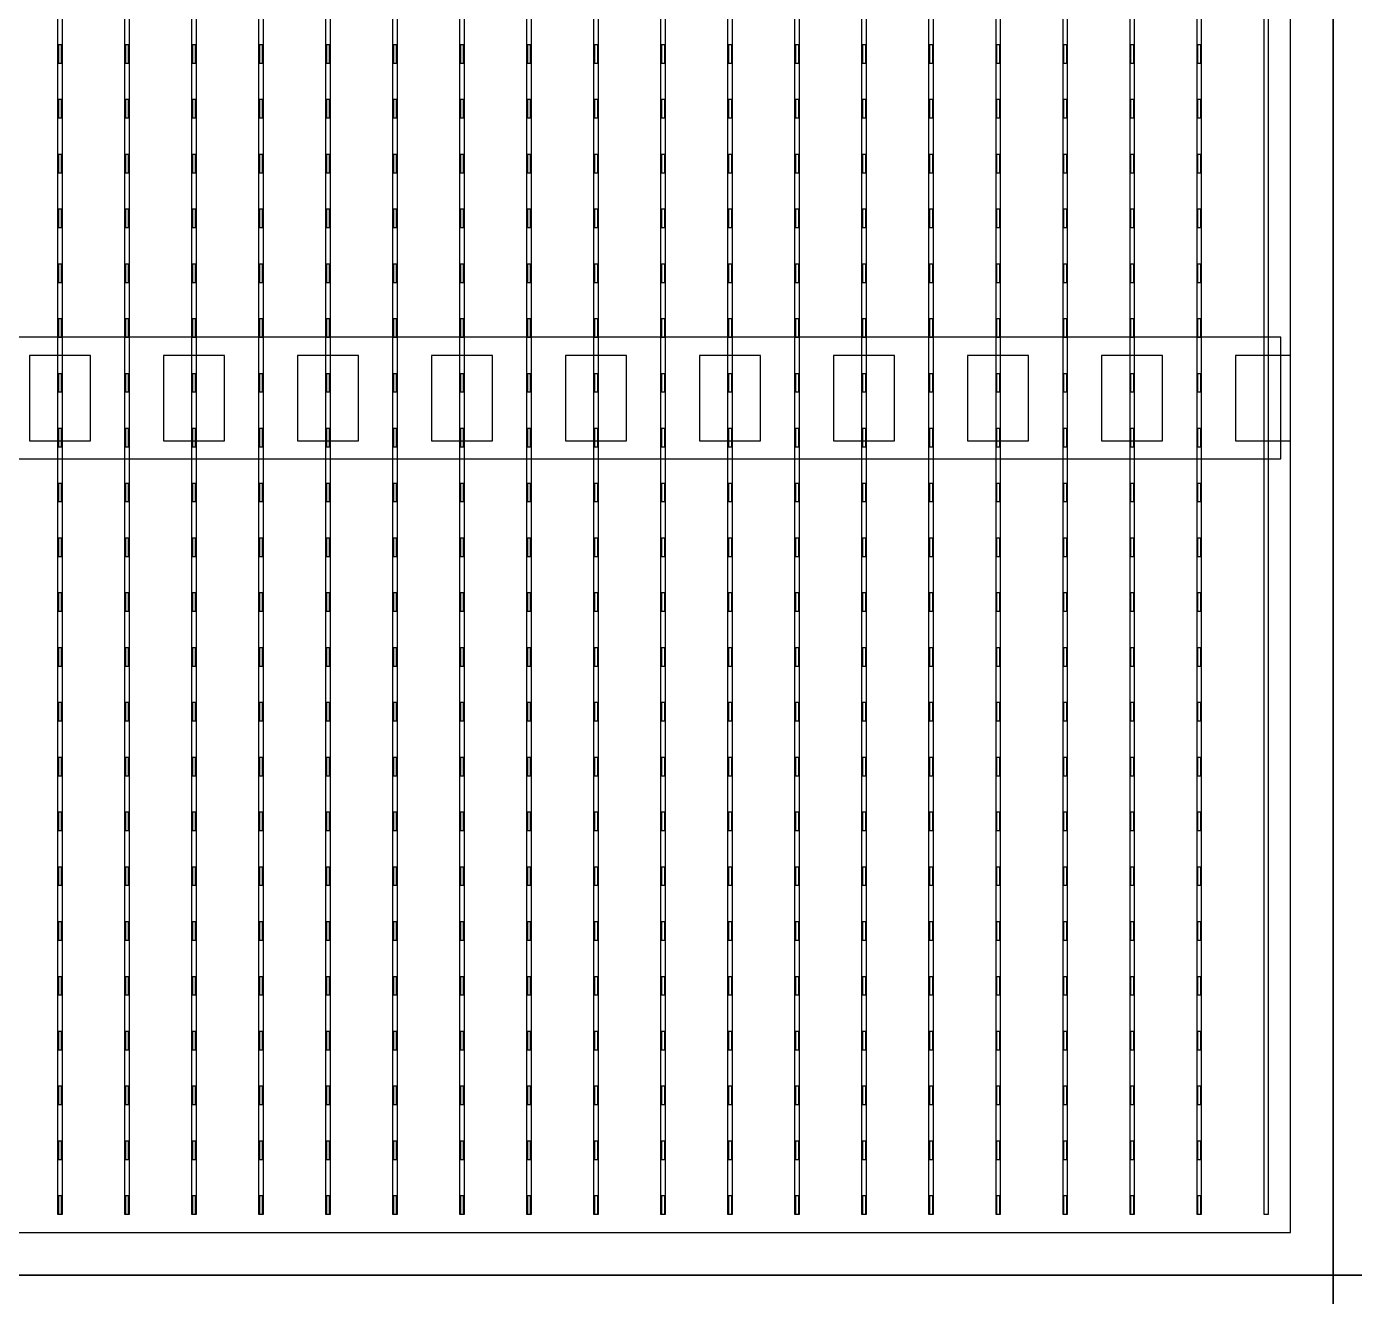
# Model space of a CAD drawing. Header units: millimetres. Extents: x -18 to 142, y -7 to 153.
# Drawn here: x 93.25 to 104.14, y 82.92 to 93.35 of the extents above; entities that cross this region are included whole.
import ezdxf

# ---------------------------------------------------------------- set-up
doc = ezdxf.new("R2010")
doc.units = ezdxf.units.MM
for name, color, linetype in [('BUSBARS', 3, 'Continuous'), ('CELLS', 5, 'Continuous'), ('CONTACT_PADS', 2, 'Continuous'), ('DICING', 4, 'Continuous'), ('FINGERS', 1, 'Continuous'), ('INSULATION', 2, 'Continuous')]:
    doc.layers.add(name, color=color, linetype=linetype)

msp = doc.modelspace()

# ---------------------------------------------------------------- linework, layer by layer
at = {"layer": 'BUSBARS'}
msp.add_lwpolyline([(103.54, 89.8), (103.54, 90.8), (83.5, 90.8), (83.5, 89.8), (103.54, 89.8)], close=True, dxfattribs=at)
at = {"layer": 'CELLS'}
for points in [[(103.97, 83.1), (103.97, 104), (83.07, 104), (83.07, 83.1), (103.97, 83.1)], [(124.87, 83.1), (124.87, 104), (103.97, 104), (103.97, 83.1), (124.87, 83.1)], [(103.97, 62.2), (103.97, 83.1), (83.07, 83.1), (83.07, 62.2), (103.97, 62.2)], [(124.87, 62.2), (124.87, 83.1), (103.97, 83.1), (103.97, 62.2), (124.87, 62.2)]]:
    msp.add_lwpolyline(points, close=True, dxfattribs=at)
at = {"layer": 'CONTACT_PADS'}
for points in [[(93.533, 93.05), (93.533, 93.2), (93.508, 93.2), (93.508, 93.05), (93.533, 93.05)], [(94.083, 93.05), (94.083, 93.2), (94.058, 93.2), (94.058, 93.05), (94.083, 93.05)], [(94.633, 93.05), (94.633, 93.2), (94.608, 93.2), (94.608, 93.05), (94.633, 93.05)], [(95.183, 93.05), (95.183, 93.2), (95.158, 93.2), (95.158, 93.05), (95.183, 93.05)], [(95.733, 93.05), (95.733, 93.2), (95.708, 93.2), (95.708, 93.05), (95.733, 93.05)], [(96.283, 93.05), (96.283, 93.2), (96.258, 93.2), (96.258, 93.05), (96.283, 93.05)], [(96.833, 93.05), (96.833, 93.2), (96.808, 93.2), (96.808, 93.05), (96.833, 93.05)], [(97.383, 93.05), (97.383, 93.2), (97.358, 93.2), (97.358, 93.05), (97.383, 93.05)], [(97.933, 93.05), (97.933, 93.2), (97.908, 93.2), (97.908, 93.05), (97.933, 93.05)], [(98.483, 93.05), (98.483, 93.2), (98.458, 93.2), (98.458, 93.05), (98.483, 93.05)], [(99.033, 93.05), (99.033, 93.2), (99.008, 93.2), (99.008, 93.05), (99.033, 93.05)], [(99.583, 93.05), (99.583, 93.2), (99.558, 93.2), (99.558, 93.05), (99.583, 93.05)], [(100.133, 93.05), (100.133, 93.2), (100.108, 93.2), (100.108, 93.05), (100.133, 93.05)], [(100.683, 93.05), (100.683, 93.2), (100.658, 93.2), (100.658, 93.05), (100.683, 93.05)], [(101.233, 93.05), (101.233, 93.2), (101.208, 93.2), (101.208, 93.05), (101.233, 93.05)], [(101.783, 93.05), (101.783, 93.2), (101.758, 93.2), (101.758, 93.05), (101.783, 93.05)], [(102.333, 93.05), (102.333, 93.2), (102.308, 93.2), (102.308, 93.05), (102.333, 93.05)], [(102.883, 93.05), (102.883, 93.2), (102.858, 93.2), (102.858, 93.05), (102.883, 93.05)], [(93.533, 92.6), (93.533, 92.75), (93.508, 92.75), (93.508, 92.6), (93.533, 92.6)], [(94.083, 92.6), (94.083, 92.75), (94.058, 92.75), (94.058, 92.6), (94.083, 92.6)], [(94.633, 92.6), (94.633, 92.75), (94.608, 92.75), (94.608, 92.6), (94.633, 92.6)], [(95.183, 92.6), (95.183, 92.75), (95.158, 92.75), (95.158, 92.6), (95.183, 92.6)], [(95.733, 92.6), (95.733, 92.75), (95.708, 92.75), (95.708, 92.6), (95.733, 92.6)], [(96.283, 92.6), (96.283, 92.75), (96.258, 92.75), (96.258, 92.6), (96.283, 92.6)], [(96.833, 92.6), (96.833, 92.75), (96.808, 92.75), (96.808, 92.6), (96.833, 92.6)], [(97.383, 92.6), (97.383, 92.75), (97.358, 92.75), (97.358, 92.6), (97.383, 92.6)], [(97.933, 92.6), (97.933, 92.75), (97.908, 92.75), (97.908, 92.6), (97.933, 92.6)], [(98.483, 92.6), (98.483, 92.75), (98.458, 92.75), (98.458, 92.6), (98.483, 92.6)], [(99.033, 92.6), (99.033, 92.75), (99.008, 92.75), (99.008, 92.6), (99.033, 92.6)], [(99.583, 92.6), (99.583, 92.75), (99.558, 92.75), (99.558, 92.6), (99.583, 92.6)], [(100.133, 92.6), (100.133, 92.75), (100.108, 92.75), (100.108, 92.6), (100.133, 92.6)], [(100.683, 92.6), (100.683, 92.75), (100.658, 92.75), (100.658, 92.6), (100.683, 92.6)], [(101.233, 92.6), (101.233, 92.75), (101.208, 92.75), (101.208, 92.6), (101.233, 92.6)], [(101.783, 92.6), (101.783, 92.75), (101.758, 92.75), (101.758, 92.6), (101.783, 92.6)], [(102.333, 92.6), (102.333, 92.75), (102.308, 92.75), (102.308, 92.6), (102.333, 92.6)], [(102.883, 92.6), (102.883, 92.75), (102.858, 92.75), (102.858, 92.6), (102.883, 92.6)], [(93.533, 92.15), (93.533, 92.3), (93.508, 92.3), (93.508, 92.15), (93.533, 92.15)], [(94.083, 92.15), (94.083, 92.3), (94.058, 92.3), (94.058, 92.15), (94.083, 92.15)], [(94.633, 92.15), (94.633, 92.3), (94.608, 92.3), (94.608, 92.15), (94.633, 92.15)], [(95.183, 92.15), (95.183, 92.3), (95.158, 92.3), (95.158, 92.15), (95.183, 92.15)], [(95.733, 92.15), (95.733, 92.3), (95.708, 92.3), (95.708, 92.15), (95.733, 92.15)], [(96.283, 92.15), (96.283, 92.3), (96.258, 92.3), (96.258, 92.15), (96.283, 92.15)], [(96.833, 92.15), (96.833, 92.3), (96.808, 92.3), (96.808, 92.15), (96.833, 92.15)], [(97.383, 92.15), (97.383, 92.3), (97.358, 92.3), (97.358, 92.15), (97.383, 92.15)], [(97.933, 92.15), (97.933, 92.3), (97.908, 92.3), (97.908, 92.15), (97.933, 92.15)], [(98.483, 92.15), (98.483, 92.3), (98.458, 92.3), (98.458, 92.15), (98.483, 92.15)], [(99.033, 92.15), (99.033, 92.3), (99.008, 92.3), (99.008, 92.15), (99.033, 92.15)], [(99.583, 92.15), (99.583, 92.3), (99.558, 92.3), (99.558, 92.15), (99.583, 92.15)], [(100.133, 92.15), (100.133, 92.3), (100.108, 92.3), (100.108, 92.15), (100.133, 92.15)], [(100.683, 92.15), (100.683, 92.3), (100.658, 92.3), (100.658, 92.15), (100.683, 92.15)], [(101.233, 92.15), (101.233, 92.3), (101.208, 92.3), (101.208, 92.15), (101.233, 92.15)], [(101.783, 92.15), (101.783, 92.3), (101.758, 92.3), (101.758, 92.15), (101.783, 92.15)], [(102.333, 92.15), (102.333, 92.3), (102.308, 92.3), (102.308, 92.15), (102.333, 92.15)], [(102.883, 92.15), (102.883, 92.3), (102.858, 92.3), (102.858, 92.15), (102.883, 92.15)], [(93.533, 91.7), (93.533, 91.85), (93.508, 91.85), (93.508, 91.7), (93.533, 91.7)], [(94.083, 91.7), (94.083, 91.85), (94.058, 91.85), (94.058, 91.7), (94.083, 91.7)], [(94.633, 91.7), (94.633, 91.85), (94.608, 91.85), (94.608, 91.7), (94.633, 91.7)], [(95.183, 91.7), (95.183, 91.85), (95.158, 91.85), (95.158, 91.7), (95.183, 91.7)], [(95.733, 91.7), (95.733, 91.85), (95.708, 91.85), (95.708, 91.7), (95.733, 91.7)], [(96.283, 91.7), (96.283, 91.85), (96.258, 91.85), (96.258, 91.7), (96.283, 91.7)], [(96.833, 91.7), (96.833, 91.85), (96.808, 91.85), (96.808, 91.7), (96.833, 91.7)], [(97.383, 91.7), (97.383, 91.85), (97.358, 91.85), (97.358, 91.7), (97.383, 91.7)], [(97.933, 91.7), (97.933, 91.85), (97.908, 91.85), (97.908, 91.7), (97.933, 91.7)], [(98.483, 91.7), (98.483, 91.85), (98.458, 91.85), (98.458, 91.7), (98.483, 91.7)], [(99.033, 91.7), (99.033, 91.85), (99.008, 91.85), (99.008, 91.7), (99.033, 91.7)], [(99.583, 91.7), (99.583, 91.85), (99.558, 91.85), (99.558, 91.7), (99.583, 91.7)], [(100.133, 91.7), (100.133, 91.85), (100.108, 91.85), (100.108, 91.7), (100.133, 91.7)], [(100.683, 91.7), (100.683, 91.85), (100.658, 91.85), (100.658, 91.7), (100.683, 91.7)], [(101.233, 91.7), (101.233, 91.85), (101.208, 91.85), (101.208, 91.7), (101.233, 91.7)], [(101.783, 91.7), (101.783, 91.85), (101.758, 91.85), (101.758, 91.7), (101.783, 91.7)], [(102.333, 91.7), (102.333, 91.85), (102.308, 91.85), (102.308, 91.7), (102.333, 91.7)], [(102.883, 91.7), (102.883, 91.85), (102.858, 91.85), (102.858, 91.7), (102.883, 91.7)], [(93.533, 91.25), (93.533, 91.4), (93.508, 91.4), (93.508, 91.25), (93.533, 91.25)], [(94.083, 91.25), (94.083, 91.4), (94.058, 91.4), (94.058, 91.25), (94.083, 91.25)], [(94.633, 91.25), (94.633, 91.4), (94.608, 91.4), (94.608, 91.25), (94.633, 91.25)], [(95.183, 91.25), (95.183, 91.4), (95.158, 91.4), (95.158, 91.25), (95.183, 91.25)], [(95.733, 91.25), (95.733, 91.4), (95.708, 91.4), (95.708, 91.25), (95.733, 91.25)], [(96.283, 91.25), (96.283, 91.4), (96.258, 91.4), (96.258, 91.25), (96.283, 91.25)], [(96.833, 91.25), (96.833, 91.4), (96.808, 91.4), (96.808, 91.25), (96.833, 91.25)], [(97.383, 91.25), (97.383, 91.4), (97.358, 91.4), (97.358, 91.25), (97.383, 91.25)], [(97.933, 91.25), (97.933, 91.4), (97.908, 91.4), (97.908, 91.25), (97.933, 91.25)], [(98.483, 91.25), (98.483, 91.4), (98.458, 91.4), (98.458, 91.25), (98.483, 91.25)], [(99.033, 91.25), (99.033, 91.4), (99.008, 91.4), (99.008, 91.25), (99.033, 91.25)], [(99.583, 91.25), (99.583, 91.4), (99.558, 91.4), (99.558, 91.25), (99.583, 91.25)], [(100.133, 91.25), (100.133, 91.4), (100.108, 91.4), (100.108, 91.25), (100.133, 91.25)], [(100.683, 91.25), (100.683, 91.4), (100.658, 91.4), (100.658, 91.25), (100.683, 91.25)], [(101.233, 91.25), (101.233, 91.4), (101.208, 91.4), (101.208, 91.25), (101.233, 91.25)], [(101.783, 91.25), (101.783, 91.4), (101.758, 91.4), (101.758, 91.25), (101.783, 91.25)], [(102.333, 91.25), (102.333, 91.4), (102.308, 91.4), (102.308, 91.25), (102.333, 91.25)], [(102.883, 91.25), (102.883, 91.4), (102.858, 91.4), (102.858, 91.25), (102.883, 91.25)], [(93.533, 90.8), (93.533, 90.95), (93.508, 90.95), (93.508, 90.8), (93.533, 90.8)], [(94.083, 90.8), (94.083, 90.95), (94.058, 90.95), (94.058, 90.8), (94.083, 90.8)], [(94.633, 90.8), (94.633, 90.95), (94.608, 90.95), (94.608, 90.8), (94.633, 90.8)], [(95.183, 90.8), (95.183, 90.95), (95.158, 90.95), (95.158, 90.8), (95.183, 90.8)], [(95.733, 90.8), (95.733, 90.95), (95.708, 90.95), (95.708, 90.8), (95.733, 90.8)], [(96.283, 90.8), (96.283, 90.95), (96.258, 90.95), (96.258, 90.8), (96.283, 90.8)], [(96.833, 90.8), (96.833, 90.95), (96.808, 90.95), (96.808, 90.8), (96.833, 90.8)], [(97.383, 90.8), (97.383, 90.95), (97.358, 90.95), (97.358, 90.8), (97.383, 90.8)], [(97.933, 90.8), (97.933, 90.95), (97.908, 90.95), (97.908, 90.8), (97.933, 90.8)], [(98.483, 90.8), (98.483, 90.95), (98.458, 90.95), (98.458, 90.8), (98.483, 90.8)], [(99.033, 90.8), (99.033, 90.95), (99.008, 90.95), (99.008, 90.8), (99.033, 90.8)], [(99.583, 90.8), (99.583, 90.95), (99.558, 90.95), (99.558, 90.8), (99.583, 90.8)], [(100.133, 90.8), (100.133, 90.95), (100.108, 90.95), (100.108, 90.8), (100.133, 90.8)], [(100.683, 90.8), (100.683, 90.95), (100.658, 90.95), (100.658, 90.8), (100.683, 90.8)], [(101.233, 90.8), (101.233, 90.95), (101.208, 90.95), (101.208, 90.8), (101.233, 90.8)], [(101.783, 90.8), (101.783, 90.95), (101.758, 90.95), (101.758, 90.8), (101.783, 90.8)], [(102.333, 90.8), (102.333, 90.95), (102.308, 90.95), (102.308, 90.8), (102.333, 90.8)], [(102.883, 90.8), (102.883, 90.95), (102.858, 90.95), (102.858, 90.8), (102.883, 90.8)], [(93.533, 90.35), (93.533, 90.5), (93.508, 90.5), (93.508, 90.35), (93.533, 90.35)], [(94.083, 90.35), (94.083, 90.5), (94.058, 90.5), (94.058, 90.35), (94.083, 90.35)], [(94.633, 90.35), (94.633, 90.5), (94.608, 90.5), (94.608, 90.35), (94.633, 90.35)], [(95.183, 90.35), (95.183, 90.5), (95.158, 90.5), (95.158, 90.35), (95.183, 90.35)], [(95.733, 90.35), (95.733, 90.5), (95.708, 90.5), (95.708, 90.35), (95.733, 90.35)], [(96.283, 90.35), (96.283, 90.5), (96.258, 90.5), (96.258, 90.35), (96.283, 90.35)], [(96.833, 90.35), (96.833, 90.5), (96.808, 90.5), (96.808, 90.35), (96.833, 90.35)], [(97.383, 90.35), (97.383, 90.5), (97.358, 90.5), (97.358, 90.35), (97.383, 90.35)], [(97.933, 90.35), (97.933, 90.5), (97.908, 90.5), (97.908, 90.35), (97.933, 90.35)], [(98.483, 90.35), (98.483, 90.5), (98.458, 90.5), (98.458, 90.35), (98.483, 90.35)], [(99.033, 90.35), (99.033, 90.5), (99.008, 90.5), (99.008, 90.35), (99.033, 90.35)], [(99.583, 90.35), (99.583, 90.5), (99.558, 90.5), (99.558, 90.35), (99.583, 90.35)], [(100.133, 90.35), (100.133, 90.5), (100.108, 90.5), (100.108, 90.35), (100.133, 90.35)], [(100.683, 90.35), (100.683, 90.5), (100.658, 90.5), (100.658, 90.35), (100.683, 90.35)], [(101.233, 90.35), (101.233, 90.5), (101.208, 90.5), (101.208, 90.35), (101.233, 90.35)], [(101.783, 90.35), (101.783, 90.5), (101.758, 90.5), (101.758, 90.35), (101.783, 90.35)], [(102.333, 90.35), (102.333, 90.5), (102.308, 90.5), (102.308, 90.35), (102.333, 90.35)], [(102.883, 90.35), (102.883, 90.5), (102.858, 90.5), (102.858, 90.35), (102.883, 90.35)], [(93.533, 89.9), (93.533, 90.05), (93.508, 90.05), (93.508, 89.9), (93.533, 89.9)], [(94.083, 89.9), (94.083, 90.05), (94.058, 90.05), (94.058, 89.9), (94.083, 89.9)], [(94.633, 89.9), (94.633, 90.05), (94.608, 90.05), (94.608, 89.9), (94.633, 89.9)], [(95.183, 89.9), (95.183, 90.05), (95.158, 90.05), (95.158, 89.9), (95.183, 89.9)], [(95.733, 89.9), (95.733, 90.05), (95.708, 90.05), (95.708, 89.9), (95.733, 89.9)], [(96.283, 89.9), (96.283, 90.05), (96.258, 90.05), (96.258, 89.9), (96.283, 89.9)], [(96.833, 89.9), (96.833, 90.05), (96.808, 90.05), (96.808, 89.9), (96.833, 89.9)], [(97.383, 89.9), (97.383, 90.05), (97.358, 90.05), (97.358, 89.9), (97.383, 89.9)], [(97.933, 89.9), (97.933, 90.05), (97.908, 90.05), (97.908, 89.9), (97.933, 89.9)], [(98.483, 89.9), (98.483, 90.05), (98.458, 90.05), (98.458, 89.9), (98.483, 89.9)], [(99.033, 89.9), (99.033, 90.05), (99.008, 90.05), (99.008, 89.9), (99.033, 89.9)], [(99.583, 89.9), (99.583, 90.05), (99.558, 90.05), (99.558, 89.9), (99.583, 89.9)], [(100.133, 89.9), (100.133, 90.05), (100.108, 90.05), (100.108, 89.9), (100.133, 89.9)], [(100.683, 89.9), (100.683, 90.05), (100.658, 90.05), (100.658, 89.9), (100.683, 89.9)], [(101.233, 89.9), (101.233, 90.05), (101.208, 90.05), (101.208, 89.9), (101.233, 89.9)], [(101.783, 89.9), (101.783, 90.05), (101.758, 90.05), (101.758, 89.9), (101.783, 89.9)], [(102.333, 89.9), (102.333, 90.05), (102.308, 90.05), (102.308, 89.9), (102.333, 89.9)], [(102.883, 89.9), (102.883, 90.05), (102.858, 90.05), (102.858, 89.9), (102.883, 89.9)], [(93.533, 89.45), (93.533, 89.6), (93.508, 89.6), (93.508, 89.45), (93.533, 89.45)], [(94.083, 89.45), (94.083, 89.6), (94.058, 89.6), (94.058, 89.45), (94.083, 89.45)], [(94.633, 89.45), (94.633, 89.6), (94.608, 89.6), (94.608, 89.45), (94.633, 89.45)], [(95.183, 89.45), (95.183, 89.6), (95.158, 89.6), (95.158, 89.45), (95.183, 89.45)], [(95.733, 89.45), (95.733, 89.6), (95.708, 89.6), (95.708, 89.45), (95.733, 89.45)], [(96.283, 89.45), (96.283, 89.6), (96.258, 89.6), (96.258, 89.45), (96.283, 89.45)], [(96.833, 89.45), (96.833, 89.6), (96.808, 89.6), (96.808, 89.45), (96.833, 89.45)], [(97.383, 89.45), (97.383, 89.6), (97.358, 89.6), (97.358, 89.45), (97.383, 89.45)], [(97.933, 89.45), (97.933, 89.6), (97.908, 89.6), (97.908, 89.45), (97.933, 89.45)], [(98.483, 89.45), (98.483, 89.6), (98.458, 89.6), (98.458, 89.45), (98.483, 89.45)], [(99.033, 89.45), (99.033, 89.6), (99.008, 89.6), (99.008, 89.45), (99.033, 89.45)], [(99.583, 89.45), (99.583, 89.6), (99.558, 89.6), (99.558, 89.45), (99.583, 89.45)], [(100.133, 89.45), (100.133, 89.6), (100.108, 89.6), (100.108, 89.45), (100.133, 89.45)], [(100.683, 89.45), (100.683, 89.6), (100.658, 89.6), (100.658, 89.45), (100.683, 89.45)], [(101.233, 89.45), (101.233, 89.6), (101.208, 89.6), (101.208, 89.45), (101.233, 89.45)], [(101.783, 89.45), (101.783, 89.6), (101.758, 89.6), (101.758, 89.45), (101.783, 89.45)], [(102.333, 89.45), (102.333, 89.6), (102.308, 89.6), (102.308, 89.45), (102.333, 89.45)], [(102.883, 89.45), (102.883, 89.6), (102.858, 89.6), (102.858, 89.45), (102.883, 89.45)], [(93.533, 89), (93.533, 89.15), (93.508, 89.15), (93.508, 89), (93.533, 89)], [(94.083, 89), (94.083, 89.15), (94.058, 89.15), (94.058, 89), (94.083, 89)], [(94.633, 89), (94.633, 89.15), (94.608, 89.15), (94.608, 89), (94.633, 89)], [(95.183, 89), (95.183, 89.15), (95.158, 89.15), (95.158, 89), (95.183, 89)], [(95.733, 89), (95.733, 89.15), (95.708, 89.15), (95.708, 89), (95.733, 89)], [(96.283, 89), (96.283, 89.15), (96.258, 89.15), (96.258, 89), (96.283, 89)], [(96.833, 89), (96.833, 89.15), (96.808, 89.15), (96.808, 89), (96.833, 89)], [(97.383, 89), (97.383, 89.15), (97.358, 89.15), (97.358, 89), (97.383, 89)], [(97.933, 89), (97.933, 89.15), (97.908, 89.15), (97.908, 89), (97.933, 89)], [(98.483, 89), (98.483, 89.15), (98.458, 89.15), (98.458, 89), (98.483, 89)], [(99.033, 89), (99.033, 89.15), (99.008, 89.15), (99.008, 89), (99.033, 89)], [(99.583, 89), (99.583, 89.15), (99.558, 89.15), (99.558, 89), (99.583, 89)], [(100.133, 89), (100.133, 89.15), (100.108, 89.15), (100.108, 89), (100.133, 89)], [(100.683, 89), (100.683, 89.15), (100.658, 89.15), (100.658, 89), (100.683, 89)], [(101.233, 89), (101.233, 89.15), (101.208, 89.15), (101.208, 89), (101.233, 89)], [(101.783, 89), (101.783, 89.15), (101.758, 89.15), (101.758, 89), (101.783, 89)], [(102.333, 89), (102.333, 89.15), (102.308, 89.15), (102.308, 89), (102.333, 89)], [(102.883, 89), (102.883, 89.15), (102.858, 89.15), (102.858, 89), (102.883, 89)], [(93.533, 88.55), (93.533, 88.7), (93.508, 88.7), (93.508, 88.55), (93.533, 88.55)], [(94.083, 88.55), (94.083, 88.7), (94.058, 88.7), (94.058, 88.55), (94.083, 88.55)], [(94.633, 88.55), (94.633, 88.7), (94.608, 88.7), (94.608, 88.55), (94.633, 88.55)], [(95.183, 88.55), (95.183, 88.7), (95.158, 88.7), (95.158, 88.55), (95.183, 88.55)], [(95.733, 88.55), (95.733, 88.7), (95.708, 88.7), (95.708, 88.55), (95.733, 88.55)], [(96.283, 88.55), (96.283, 88.7), (96.258, 88.7), (96.258, 88.55), (96.283, 88.55)], [(96.833, 88.55), (96.833, 88.7), (96.808, 88.7), (96.808, 88.55), (96.833, 88.55)], [(97.383, 88.55), (97.383, 88.7), (97.358, 88.7), (97.358, 88.55), (97.383, 88.55)], [(97.933, 88.55), (97.933, 88.7), (97.908, 88.7), (97.908, 88.55), (97.933, 88.55)], [(98.483, 88.55), (98.483, 88.7), (98.458, 88.7), (98.458, 88.55), (98.483, 88.55)], [(99.033, 88.55), (99.033, 88.7), (99.008, 88.7), (99.008, 88.55), (99.033, 88.55)], [(99.583, 88.55), (99.583, 88.7), (99.558, 88.7), (99.558, 88.55), (99.583, 88.55)], [(100.133, 88.55), (100.133, 88.7), (100.108, 88.7), (100.108, 88.55), (100.133, 88.55)], [(100.683, 88.55), (100.683, 88.7), (100.658, 88.7), (100.658, 88.55), (100.683, 88.55)], [(101.233, 88.55), (101.233, 88.7), (101.208, 88.7), (101.208, 88.55), (101.233, 88.55)], [(101.783, 88.55), (101.783, 88.7), (101.758, 88.7), (101.758, 88.55), (101.783, 88.55)], [(102.333, 88.55), (102.333, 88.7), (102.308, 88.7), (102.308, 88.55), (102.333, 88.55)], [(102.883, 88.55), (102.883, 88.7), (102.858, 88.7), (102.858, 88.55), (102.883, 88.55)], [(93.533, 88.1), (93.533, 88.25), (93.508, 88.25), (93.508, 88.1), (93.533, 88.1)], [(94.083, 88.1), (94.083, 88.25), (94.058, 88.25), (94.058, 88.1), (94.083, 88.1)], [(94.633, 88.1), (94.633, 88.25), (94.608, 88.25), (94.608, 88.1), (94.633, 88.1)], [(95.183, 88.1), (95.183, 88.25), (95.158, 88.25), (95.158, 88.1), (95.183, 88.1)], [(95.733, 88.1), (95.733, 88.25), (95.708, 88.25), (95.708, 88.1), (95.733, 88.1)], [(96.283, 88.1), (96.283, 88.25), (96.258, 88.25), (96.258, 88.1), (96.283, 88.1)], [(96.833, 88.1), (96.833, 88.25), (96.808, 88.25), (96.808, 88.1), (96.833, 88.1)], [(97.383, 88.1), (97.383, 88.25), (97.358, 88.25), (97.358, 88.1), (97.383, 88.1)], [(97.933, 88.1), (97.933, 88.25), (97.908, 88.25), (97.908, 88.1), (97.933, 88.1)], [(98.483, 88.1), (98.483, 88.25), (98.458, 88.25), (98.458, 88.1), (98.483, 88.1)], [(99.033, 88.1), (99.033, 88.25), (99.008, 88.25), (99.008, 88.1), (99.033, 88.1)], [(99.583, 88.1), (99.583, 88.25), (99.558, 88.25), (99.558, 88.1), (99.583, 88.1)], [(100.133, 88.1), (100.133, 88.25), (100.108, 88.25), (100.108, 88.1), (100.133, 88.1)], [(100.683, 88.1), (100.683, 88.25), (100.658, 88.25), (100.658, 88.1), (100.683, 88.1)], [(101.233, 88.1), (101.233, 88.25), (101.208, 88.25), (101.208, 88.1), (101.233, 88.1)], [(101.783, 88.1), (101.783, 88.25), (101.758, 88.25), (101.758, 88.1), (101.783, 88.1)], [(102.333, 88.1), (102.333, 88.25), (102.308, 88.25), (102.308, 88.1), (102.333, 88.1)], [(102.883, 88.1), (102.883, 88.25), (102.858, 88.25), (102.858, 88.1), (102.883, 88.1)], [(93.533, 87.65), (93.533, 87.8), (93.508, 87.8), (93.508, 87.65), (93.533, 87.65)], [(94.083, 87.65), (94.083, 87.8), (94.058, 87.8), (94.058, 87.65), (94.083, 87.65)], [(94.633, 87.65), (94.633, 87.8), (94.608, 87.8), (94.608, 87.65), (94.633, 87.65)], [(95.183, 87.65), (95.183, 87.8), (95.158, 87.8), (95.158, 87.65), (95.183, 87.65)], [(95.733, 87.65), (95.733, 87.8), (95.708, 87.8), (95.708, 87.65), (95.733, 87.65)], [(96.283, 87.65), (96.283, 87.8), (96.258, 87.8), (96.258, 87.65), (96.283, 87.65)], [(96.833, 87.65), (96.833, 87.8), (96.808, 87.8), (96.808, 87.65), (96.833, 87.65)], [(97.383, 87.65), (97.383, 87.8), (97.358, 87.8), (97.358, 87.65), (97.383, 87.65)], [(97.933, 87.65), (97.933, 87.8), (97.908, 87.8), (97.908, 87.65), (97.933, 87.65)], [(98.483, 87.65), (98.483, 87.8), (98.458, 87.8), (98.458, 87.65), (98.483, 87.65)], [(99.033, 87.65), (99.033, 87.8), (99.008, 87.8), (99.008, 87.65), (99.033, 87.65)], [(99.583, 87.65), (99.583, 87.8), (99.558, 87.8), (99.558, 87.65), (99.583, 87.65)], [(100.133, 87.65), (100.133, 87.8), (100.108, 87.8), (100.108, 87.65), (100.133, 87.65)], [(100.683, 87.65), (100.683, 87.8), (100.658, 87.8), (100.658, 87.65), (100.683, 87.65)], [(101.233, 87.65), (101.233, 87.8), (101.208, 87.8), (101.208, 87.65), (101.233, 87.65)], [(101.783, 87.65), (101.783, 87.8), (101.758, 87.8), (101.758, 87.65), (101.783, 87.65)], [(102.333, 87.65), (102.333, 87.8), (102.308, 87.8), (102.308, 87.65), (102.333, 87.65)], [(102.883, 87.65), (102.883, 87.8), (102.858, 87.8), (102.858, 87.65), (102.883, 87.65)], [(93.533, 87.2), (93.533, 87.35), (93.508, 87.35), (93.508, 87.2), (93.533, 87.2)], [(94.083, 87.2), (94.083, 87.35), (94.058, 87.35), (94.058, 87.2), (94.083, 87.2)], [(94.633, 87.2), (94.633, 87.35), (94.608, 87.35), (94.608, 87.2), (94.633, 87.2)], [(95.183, 87.2), (95.183, 87.35), (95.158, 87.35), (95.158, 87.2), (95.183, 87.2)], [(95.733, 87.2), (95.733, 87.35), (95.708, 87.35), (95.708, 87.2), (95.733, 87.2)], [(96.283, 87.2), (96.283, 87.35), (96.258, 87.35), (96.258, 87.2), (96.283, 87.2)], [(96.833, 87.2), (96.833, 87.35), (96.808, 87.35), (96.808, 87.2), (96.833, 87.2)], [(97.383, 87.2), (97.383, 87.35), (97.358, 87.35), (97.358, 87.2), (97.383, 87.2)], [(97.933, 87.2), (97.933, 87.35), (97.908, 87.35), (97.908, 87.2), (97.933, 87.2)], [(98.483, 87.2), (98.483, 87.35), (98.458, 87.35), (98.458, 87.2), (98.483, 87.2)], [(99.033, 87.2), (99.033, 87.35), (99.008, 87.35), (99.008, 87.2), (99.033, 87.2)], [(99.583, 87.2), (99.583, 87.35), (99.558, 87.35), (99.558, 87.2), (99.583, 87.2)], [(100.133, 87.2), (100.133, 87.35), (100.108, 87.35), (100.108, 87.2), (100.133, 87.2)], [(100.683, 87.2), (100.683, 87.35), (100.658, 87.35), (100.658, 87.2), (100.683, 87.2)], [(101.233, 87.2), (101.233, 87.35), (101.208, 87.35), (101.208, 87.2), (101.233, 87.2)], [(101.783, 87.2), (101.783, 87.35), (101.758, 87.35), (101.758, 87.2), (101.783, 87.2)], [(102.333, 87.2), (102.333, 87.35), (102.308, 87.35), (102.308, 87.2), (102.333, 87.2)], [(102.883, 87.2), (102.883, 87.35), (102.858, 87.35), (102.858, 87.2), (102.883, 87.2)], [(93.533, 86.75), (93.533, 86.9), (93.508, 86.9), (93.508, 86.75), (93.533, 86.75)], [(94.083, 86.75), (94.083, 86.9), (94.058, 86.9), (94.058, 86.75), (94.083, 86.75)], [(94.633, 86.75), (94.633, 86.9), (94.608, 86.9), (94.608, 86.75), (94.633, 86.75)], [(95.183, 86.75), (95.183, 86.9), (95.158, 86.9), (95.158, 86.75), (95.183, 86.75)], [(95.733, 86.75), (95.733, 86.9), (95.708, 86.9), (95.708, 86.75), (95.733, 86.75)], [(96.283, 86.75), (96.283, 86.9), (96.258, 86.9), (96.258, 86.75), (96.283, 86.75)], [(96.833, 86.75), (96.833, 86.9), (96.808, 86.9), (96.808, 86.75), (96.833, 86.75)], [(97.383, 86.75), (97.383, 86.9), (97.358, 86.9), (97.358, 86.75), (97.383, 86.75)], [(97.933, 86.75), (97.933, 86.9), (97.908, 86.9), (97.908, 86.75), (97.933, 86.75)], [(98.483, 86.75), (98.483, 86.9), (98.458, 86.9), (98.458, 86.75), (98.483, 86.75)], [(99.033, 86.75), (99.033, 86.9), (99.008, 86.9), (99.008, 86.75), (99.033, 86.75)], [(99.583, 86.75), (99.583, 86.9), (99.558, 86.9), (99.558, 86.75), (99.583, 86.75)], [(100.133, 86.75), (100.133, 86.9), (100.108, 86.9), (100.108, 86.75), (100.133, 86.75)], [(100.683, 86.75), (100.683, 86.9), (100.658, 86.9), (100.658, 86.75), (100.683, 86.75)], [(101.233, 86.75), (101.233, 86.9), (101.208, 86.9), (101.208, 86.75), (101.233, 86.75)], [(101.783, 86.75), (101.783, 86.9), (101.758, 86.9), (101.758, 86.75), (101.783, 86.75)], [(102.333, 86.75), (102.333, 86.9), (102.308, 86.9), (102.308, 86.75), (102.333, 86.75)], [(102.883, 86.75), (102.883, 86.9), (102.858, 86.9), (102.858, 86.75), (102.883, 86.75)], [(93.533, 86.3), (93.533, 86.45), (93.508, 86.45), (93.508, 86.3), (93.533, 86.3)], [(94.083, 86.3), (94.083, 86.45), (94.058, 86.45), (94.058, 86.3), (94.083, 86.3)], [(94.633, 86.3), (94.633, 86.45), (94.608, 86.45), (94.608, 86.3), (94.633, 86.3)], [(95.183, 86.3), (95.183, 86.45), (95.158, 86.45), (95.158, 86.3), (95.183, 86.3)], [(95.733, 86.3), (95.733, 86.45), (95.708, 86.45), (95.708, 86.3), (95.733, 86.3)], [(96.283, 86.3), (96.283, 86.45), (96.258, 86.45), (96.258, 86.3), (96.283, 86.3)], [(96.833, 86.3), (96.833, 86.45), (96.808, 86.45), (96.808, 86.3), (96.833, 86.3)], [(97.383, 86.3), (97.383, 86.45), (97.358, 86.45), (97.358, 86.3), (97.383, 86.3)], [(97.933, 86.3), (97.933, 86.45), (97.908, 86.45), (97.908, 86.3), (97.933, 86.3)], [(98.483, 86.3), (98.483, 86.45), (98.458, 86.45), (98.458, 86.3), (98.483, 86.3)], [(99.033, 86.3), (99.033, 86.45), (99.008, 86.45), (99.008, 86.3), (99.033, 86.3)], [(99.583, 86.3), (99.583, 86.45), (99.558, 86.45), (99.558, 86.3), (99.583, 86.3)], [(100.133, 86.3), (100.133, 86.45), (100.108, 86.45), (100.108, 86.3), (100.133, 86.3)], [(100.683, 86.3), (100.683, 86.45), (100.658, 86.45), (100.658, 86.3), (100.683, 86.3)], [(101.233, 86.3), (101.233, 86.45), (101.208, 86.45), (101.208, 86.3), (101.233, 86.3)], [(101.783, 86.3), (101.783, 86.45), (101.758, 86.45), (101.758, 86.3), (101.783, 86.3)], [(102.333, 86.3), (102.333, 86.45), (102.308, 86.45), (102.308, 86.3), (102.333, 86.3)], [(102.883, 86.3), (102.883, 86.45), (102.858, 86.45), (102.858, 86.3), (102.883, 86.3)], [(93.533, 85.85), (93.533, 86), (93.508, 86), (93.508, 85.85), (93.533, 85.85)], [(94.083, 85.85), (94.083, 86), (94.058, 86), (94.058, 85.85), (94.083, 85.85)], [(94.633, 85.85), (94.633, 86), (94.608, 86), (94.608, 85.85), (94.633, 85.85)], [(95.183, 85.85), (95.183, 86), (95.158, 86), (95.158, 85.85), (95.183, 85.85)], [(95.733, 85.85), (95.733, 86), (95.708, 86), (95.708, 85.85), (95.733, 85.85)], [(96.283, 85.85), (96.283, 86), (96.258, 86), (96.258, 85.85), (96.283, 85.85)], [(96.833, 85.85), (96.833, 86), (96.808, 86), (96.808, 85.85), (96.833, 85.85)], [(97.383, 85.85), (97.383, 86), (97.358, 86), (97.358, 85.85), (97.383, 85.85)], [(97.933, 85.85), (97.933, 86), (97.908, 86), (97.908, 85.85), (97.933, 85.85)], [(98.483, 85.85), (98.483, 86), (98.458, 86), (98.458, 85.85), (98.483, 85.85)], [(99.033, 85.85), (99.033, 86), (99.008, 86), (99.008, 85.85), (99.033, 85.85)], [(99.583, 85.85), (99.583, 86), (99.558, 86), (99.558, 85.85), (99.583, 85.85)], [(100.133, 85.85), (100.133, 86), (100.108, 86), (100.108, 85.85), (100.133, 85.85)], [(100.683, 85.85), (100.683, 86), (100.658, 86), (100.658, 85.85), (100.683, 85.85)], [(101.233, 85.85), (101.233, 86), (101.208, 86), (101.208, 85.85), (101.233, 85.85)], [(101.783, 85.85), (101.783, 86), (101.758, 86), (101.758, 85.85), (101.783, 85.85)], [(102.333, 85.85), (102.333, 86), (102.308, 86), (102.308, 85.85), (102.333, 85.85)], [(102.883, 85.85), (102.883, 86), (102.858, 86), (102.858, 85.85), (102.883, 85.85)], [(93.533, 85.4), (93.533, 85.55), (93.508, 85.55), (93.508, 85.4), (93.533, 85.4)], [(94.083, 85.4), (94.083, 85.55), (94.058, 85.55), (94.058, 85.4), (94.083, 85.4)], [(94.633, 85.4), (94.633, 85.55), (94.608, 85.55), (94.608, 85.4), (94.633, 85.4)], [(95.183, 85.4), (95.183, 85.55), (95.158, 85.55), (95.158, 85.4), (95.183, 85.4)], [(95.733, 85.4), (95.733, 85.55), (95.708, 85.55), (95.708, 85.4), (95.733, 85.4)], [(96.283, 85.4), (96.283, 85.55), (96.258, 85.55), (96.258, 85.4), (96.283, 85.4)], [(96.833, 85.4), (96.833, 85.55), (96.808, 85.55), (96.808, 85.4), (96.833, 85.4)], [(97.383, 85.4), (97.383, 85.55), (97.358, 85.55), (97.358, 85.4), (97.383, 85.4)], [(97.933, 85.4), (97.933, 85.55), (97.908, 85.55), (97.908, 85.4), (97.933, 85.4)], [(98.483, 85.4), (98.483, 85.55), (98.458, 85.55), (98.458, 85.4), (98.483, 85.4)], [(99.033, 85.4), (99.033, 85.55), (99.008, 85.55), (99.008, 85.4), (99.033, 85.4)], [(99.583, 85.4), (99.583, 85.55), (99.558, 85.55), (99.558, 85.4), (99.583, 85.4)], [(100.133, 85.4), (100.133, 85.55), (100.108, 85.55), (100.108, 85.4), (100.133, 85.4)], [(100.683, 85.4), (100.683, 85.55), (100.658, 85.55), (100.658, 85.4), (100.683, 85.4)], [(101.233, 85.4), (101.233, 85.55), (101.208, 85.55), (101.208, 85.4), (101.233, 85.4)], [(101.783, 85.4), (101.783, 85.55), (101.758, 85.55), (101.758, 85.4), (101.783, 85.4)], [(102.333, 85.4), (102.333, 85.55), (102.308, 85.55), (102.308, 85.4), (102.333, 85.4)], [(102.883, 85.4), (102.883, 85.55), (102.858, 85.55), (102.858, 85.4), (102.883, 85.4)], [(93.533, 84.95), (93.533, 85.1), (93.508, 85.1), (93.508, 84.95), (93.533, 84.95)], [(94.083, 84.95), (94.083, 85.1), (94.058, 85.1), (94.058, 84.95), (94.083, 84.95)], [(94.633, 84.95), (94.633, 85.1), (94.608, 85.1), (94.608, 84.95), (94.633, 84.95)], [(95.183, 84.95), (95.183, 85.1), (95.158, 85.1), (95.158, 84.95), (95.183, 84.95)], [(95.733, 84.95), (95.733, 85.1), (95.708, 85.1), (95.708, 84.95), (95.733, 84.95)], [(96.283, 84.95), (96.283, 85.1), (96.258, 85.1), (96.258, 84.95), (96.283, 84.95)], [(96.833, 84.95), (96.833, 85.1), (96.808, 85.1), (96.808, 84.95), (96.833, 84.95)], [(97.383, 84.95), (97.383, 85.1), (97.358, 85.1), (97.358, 84.95), (97.383, 84.95)], [(97.933, 84.95), (97.933, 85.1), (97.908, 85.1), (97.908, 84.95), (97.933, 84.95)], [(98.483, 84.95), (98.483, 85.1), (98.458, 85.1), (98.458, 84.95), (98.483, 84.95)], [(99.033, 84.95), (99.033, 85.1), (99.008, 85.1), (99.008, 84.95), (99.033, 84.95)], [(99.583, 84.95), (99.583, 85.1), (99.558, 85.1), (99.558, 84.95), (99.583, 84.95)], [(100.133, 84.95), (100.133, 85.1), (100.108, 85.1), (100.108, 84.95), (100.133, 84.95)], [(100.683, 84.95), (100.683, 85.1), (100.658, 85.1), (100.658, 84.95), (100.683, 84.95)], [(101.233, 84.95), (101.233, 85.1), (101.208, 85.1), (101.208, 84.95), (101.233, 84.95)], [(101.783, 84.95), (101.783, 85.1), (101.758, 85.1), (101.758, 84.95), (101.783, 84.95)], [(102.333, 84.95), (102.333, 85.1), (102.308, 85.1), (102.308, 84.95), (102.333, 84.95)], [(102.883, 84.95), (102.883, 85.1), (102.858, 85.1), (102.858, 84.95), (102.883, 84.95)], [(93.533, 84.5), (93.533, 84.65), (93.508, 84.65), (93.508, 84.5), (93.533, 84.5)], [(94.083, 84.5), (94.083, 84.65), (94.058, 84.65), (94.058, 84.5), (94.083, 84.5)], [(94.633, 84.5), (94.633, 84.65), (94.608, 84.65), (94.608, 84.5), (94.633, 84.5)], [(95.183, 84.5), (95.183, 84.65), (95.158, 84.65), (95.158, 84.5), (95.183, 84.5)], [(95.733, 84.5), (95.733, 84.65), (95.708, 84.65), (95.708, 84.5), (95.733, 84.5)], [(96.283, 84.5), (96.283, 84.65), (96.258, 84.65), (96.258, 84.5), (96.283, 84.5)], [(96.833, 84.5), (96.833, 84.65), (96.808, 84.65), (96.808, 84.5), (96.833, 84.5)], [(97.383, 84.5), (97.383, 84.65), (97.358, 84.65), (97.358, 84.5), (97.383, 84.5)], [(97.933, 84.5), (97.933, 84.65), (97.908, 84.65), (97.908, 84.5), (97.933, 84.5)], [(98.483, 84.5), (98.483, 84.65), (98.458, 84.65), (98.458, 84.5), (98.483, 84.5)], [(99.033, 84.5), (99.033, 84.65), (99.008, 84.65), (99.008, 84.5), (99.033, 84.5)], [(99.583, 84.5), (99.583, 84.65), (99.558, 84.65), (99.558, 84.5), (99.583, 84.5)], [(100.133, 84.5), (100.133, 84.65), (100.108, 84.65), (100.108, 84.5), (100.133, 84.5)], [(100.683, 84.5), (100.683, 84.65), (100.658, 84.65), (100.658, 84.5), (100.683, 84.5)], [(101.233, 84.5), (101.233, 84.65), (101.208, 84.65), (101.208, 84.5), (101.233, 84.5)], [(101.783, 84.5), (101.783, 84.65), (101.758, 84.65), (101.758, 84.5), (101.783, 84.5)], [(102.333, 84.5), (102.333, 84.65), (102.308, 84.65), (102.308, 84.5), (102.333, 84.5)], [(102.883, 84.5), (102.883, 84.65), (102.858, 84.65), (102.858, 84.5), (102.883, 84.5)], [(93.533, 84.05), (93.533, 84.2), (93.508, 84.2), (93.508, 84.05), (93.533, 84.05)], [(94.083, 84.05), (94.083, 84.2), (94.058, 84.2), (94.058, 84.05), (94.083, 84.05)], [(94.633, 84.05), (94.633, 84.2), (94.608, 84.2), (94.608, 84.05), (94.633, 84.05)], [(95.183, 84.05), (95.183, 84.2), (95.158, 84.2), (95.158, 84.05), (95.183, 84.05)], [(95.733, 84.05), (95.733, 84.2), (95.708, 84.2), (95.708, 84.05), (95.733, 84.05)], [(96.283, 84.05), (96.283, 84.2), (96.258, 84.2), (96.258, 84.05), (96.283, 84.05)], [(96.833, 84.05), (96.833, 84.2), (96.808, 84.2), (96.808, 84.05), (96.833, 84.05)], [(97.383, 84.05), (97.383, 84.2), (97.358, 84.2), (97.358, 84.05), (97.383, 84.05)], [(97.933, 84.05), (97.933, 84.2), (97.908, 84.2), (97.908, 84.05), (97.933, 84.05)], [(98.483, 84.05), (98.483, 84.2), (98.458, 84.2), (98.458, 84.05), (98.483, 84.05)], [(99.033, 84.05), (99.033, 84.2), (99.008, 84.2), (99.008, 84.05), (99.033, 84.05)], [(99.583, 84.05), (99.583, 84.2), (99.558, 84.2), (99.558, 84.05), (99.583, 84.05)], [(100.133, 84.05), (100.133, 84.2), (100.108, 84.2), (100.108, 84.05), (100.133, 84.05)], [(100.683, 84.05), (100.683, 84.2), (100.658, 84.2), (100.658, 84.05), (100.683, 84.05)], [(101.233, 84.05), (101.233, 84.2), (101.208, 84.2), (101.208, 84.05), (101.233, 84.05)], [(101.783, 84.05), (101.783, 84.2), (101.758, 84.2), (101.758, 84.05), (101.783, 84.05)], [(102.333, 84.05), (102.333, 84.2), (102.308, 84.2), (102.308, 84.05), (102.333, 84.05)], [(102.883, 84.05), (102.883, 84.2), (102.858, 84.2), (102.858, 84.05), (102.883, 84.05)], [(93.533, 83.6), (93.533, 83.75), (93.508, 83.75), (93.508, 83.6), (93.533, 83.6)], [(94.083, 83.6), (94.083, 83.75), (94.058, 83.75), (94.058, 83.6), (94.083, 83.6)], [(94.633, 83.6), (94.633, 83.75), (94.608, 83.75), (94.608, 83.6), (94.633, 83.6)], [(95.183, 83.6), (95.183, 83.75), (95.158, 83.75), (95.158, 83.6), (95.183, 83.6)], [(95.733, 83.6), (95.733, 83.75), (95.708, 83.75), (95.708, 83.6), (95.733, 83.6)], [(96.283, 83.6), (96.283, 83.75), (96.258, 83.75), (96.258, 83.6), (96.283, 83.6)], [(96.833, 83.6), (96.833, 83.75), (96.808, 83.75), (96.808, 83.6), (96.833, 83.6)], [(97.383, 83.6), (97.383, 83.75), (97.358, 83.75), (97.358, 83.6), (97.383, 83.6)], [(97.933, 83.6), (97.933, 83.75), (97.908, 83.75), (97.908, 83.6), (97.933, 83.6)], [(98.483, 83.6), (98.483, 83.75), (98.458, 83.75), (98.458, 83.6), (98.483, 83.6)], [(99.033, 83.6), (99.033, 83.75), (99.008, 83.75), (99.008, 83.6), (99.033, 83.6)], [(99.583, 83.6), (99.583, 83.75), (99.558, 83.75), (99.558, 83.6), (99.583, 83.6)], [(100.133, 83.6), (100.133, 83.75), (100.108, 83.75), (100.108, 83.6), (100.133, 83.6)], [(100.683, 83.6), (100.683, 83.75), (100.658, 83.75), (100.658, 83.6), (100.683, 83.6)], [(101.233, 83.6), (101.233, 83.75), (101.208, 83.75), (101.208, 83.6), (101.233, 83.6)], [(101.783, 83.6), (101.783, 83.75), (101.758, 83.75), (101.758, 83.6), (101.783, 83.6)], [(102.333, 83.6), (102.333, 83.75), (102.308, 83.75), (102.308, 83.6), (102.333, 83.6)], [(102.883, 83.6), (102.883, 83.75), (102.858, 83.75), (102.858, 83.6), (102.883, 83.6)]]:
    msp.add_lwpolyline(points, close=True, dxfattribs=at)
at = {"layer": 'DICING'}
for p, q in [((103.97, -7.35), (103.97, 152.65)), ((103.97, -7.35), (103.97, 152.65)), ((103.97, -7.35), (103.97, 152.65)), ((103.97, -7.35), (103.97, 152.65)), ((103.97, -7.35), (103.97, 152.65)), ((103.97, -7.35), (103.97, 152.65)), ((103.97, -7.35), (103.97, 131.75)), ((103.97, -7.35), (103.97, 131.75)), ((103.97, -7.35), (103.97, 131.75)), ((103.97, -7.35), (103.97, 131.75)), ((103.97, -7.35), (103.97, 131.75)), ((103.97, -7.35), (103.97, 131.75)), ((103.97, -7.35), (103.97, 110.85)), ((103.97, -7.35), (103.97, 110.85)), ((103.97, -7.35), (103.97, 110.85)), ((103.97, -7.35), (103.97, 110.85)), ((103.97, -7.35), (103.97, 110.85)), ((103.97, -7.35), (103.97, 110.85)), ((103.97, -7.35), (103.97, 89.95)), ((103.97, -7.35), (103.97, 89.95)), ((103.97, -7.35), (103.97, 89.95)), ((103.97, -7.35), (103.97, 89.95)), ((103.97, -7.35), (103.97, 89.95)), ((103.97, -7.35), (103.97, 89.95)), ((-17.83, 83.1), (142.17, 83.1)), ((-17.83, 83.1), (142.17, 83.1)), ((-17.83, 83.1), (142.17, 83.1)), ((-17.83, 83.1), (142.17, 83.1)), ((-17.83, 83.1), (142.17, 83.1)), ((-17.83, 83.1), (142.17, 83.1)), ((-17.83, 83.1), (142.17, 83.1)), ((-17.83, 83.1), (142.17, 83.1)), ((-17.83, 83.1), (142.17, 83.1)), ((-17.83, 83.1), (142.17, 83.1)), ((-17.83, 83.1), (142.17, 83.1)), ((-17.83, 83.1), (142.17, 83.1)), ((-17.83, 83.1), (142.17, 83.1)), ((-17.83, 83.1), (142.17, 83.1)), ((-17.83, 83.1), (142.17, 83.1)), ((-17.83, 83.1), (142.17, 83.1)), ((-17.83, 83.1), (142.17, 83.1)), ((-17.83, 83.1), (142.17, 83.1)), ((-17.83, 83.1), (142.17, 83.1)), ((-17.83, 83.1), (142.17, 83.1)), ((-17.83, 83.1), (142.17, 83.1)), ((-17.83, 83.1), (142.17, 83.1)), ((-17.83, 83.1), (142.17, 83.1)), ((-17.83, 83.1), (142.17, 83.1))]:
    msp.add_line(p, q, dxfattribs=at)
at = {"layer": 'FINGERS'}
for points in [[(93.54, 83.6), (93.54, 103.5), (93.5, 103.5), (93.5, 83.6), (93.54, 83.6)], [(94.09, 83.6), (94.09, 103.5), (94.05, 103.5), (94.05, 83.6), (94.09, 83.6)], [(94.64, 83.6), (94.64, 103.5), (94.6, 103.5), (94.6, 83.6), (94.64, 83.6)], [(95.19, 83.6), (95.19, 103.5), (95.15, 103.5), (95.15, 83.6), (95.19, 83.6)], [(95.74, 83.6), (95.74, 103.5), (95.7, 103.5), (95.7, 83.6), (95.74, 83.6)], [(96.29, 83.6), (96.29, 103.5), (96.25, 103.5), (96.25, 83.6), (96.29, 83.6)], [(96.84, 83.6), (96.84, 103.5), (96.8, 103.5), (96.8, 83.6), (96.84, 83.6)], [(97.39, 83.6), (97.39, 103.5), (97.35, 103.5), (97.35, 83.6), (97.39, 83.6)], [(97.94, 83.6), (97.94, 103.5), (97.9, 103.5), (97.9, 83.6), (97.94, 83.6)], [(98.49, 83.6), (98.49, 103.5), (98.45, 103.5), (98.45, 83.6), (98.49, 83.6)], [(99.04, 83.6), (99.04, 103.5), (99, 103.5), (99, 83.6), (99.04, 83.6)], [(99.59, 83.6), (99.59, 103.5), (99.55, 103.5), (99.55, 83.6), (99.59, 83.6)], [(100.14, 83.6), (100.14, 103.5), (100.1, 103.5), (100.1, 83.6), (100.14, 83.6)], [(100.69, 83.6), (100.69, 103.5), (100.65, 103.5), (100.65, 83.6), (100.69, 83.6)], [(101.24, 83.6), (101.24, 103.5), (101.2, 103.5), (101.2, 83.6), (101.24, 83.6)], [(101.79, 83.6), (101.79, 103.5), (101.75, 103.5), (101.75, 83.6), (101.79, 83.6)], [(102.34, 83.6), (102.34, 103.5), (102.3, 103.5), (102.3, 83.6), (102.34, 83.6)], [(102.89, 83.6), (102.89, 103.5), (102.85, 103.5), (102.85, 83.6), (102.89, 83.6)], [(103.44, 83.6), (103.44, 103.5), (103.4, 103.5), (103.4, 83.6), (103.44, 83.6)]]:
    msp.add_lwpolyline(points, close=True, dxfattribs=at)
at = {"layer": 'INSULATION'}
for points in [[(103.62, 83.45), (103.62, 103.65), (83.42, 103.65), (83.42, 83.45), (103.62, 83.45)], [(93.77, 89.95), (93.77, 90.65), (93.27, 90.65), (93.27, 89.95), (93.77, 89.95)], [(94.87, 89.95), (94.87, 90.65), (94.37, 90.65), (94.37, 89.95), (94.87, 89.95)], [(95.97, 89.95), (95.97, 90.65), (95.47, 90.65), (95.47, 89.95), (95.97, 89.95)], [(97.07, 89.95), (97.07, 90.65), (96.57, 90.65), (96.57, 89.95), (97.07, 89.95)], [(98.17, 89.95), (98.17, 90.65), (97.67, 90.65), (97.67, 89.95), (98.17, 89.95)], [(99.27, 89.95), (99.27, 90.65), (98.77, 90.65), (98.77, 89.95), (99.27, 89.95)], [(100.37, 89.95), (100.37, 90.65), (99.87, 90.65), (99.87, 89.95), (100.37, 89.95)], [(101.47, 89.95), (101.47, 90.65), (100.97, 90.65), (100.97, 89.95), (101.47, 89.95)], [(102.57, 89.95), (102.57, 90.65), (102.07, 90.65), (102.07, 89.95), (102.57, 89.95)], [(103.62, 89.95), (103.62, 90.65), (103.17, 90.65), (103.17, 89.95), (103.62, 89.95)]]:
    msp.add_lwpolyline(points, close=True, dxfattribs=at)

doc.saveas('drawing.dxf')
